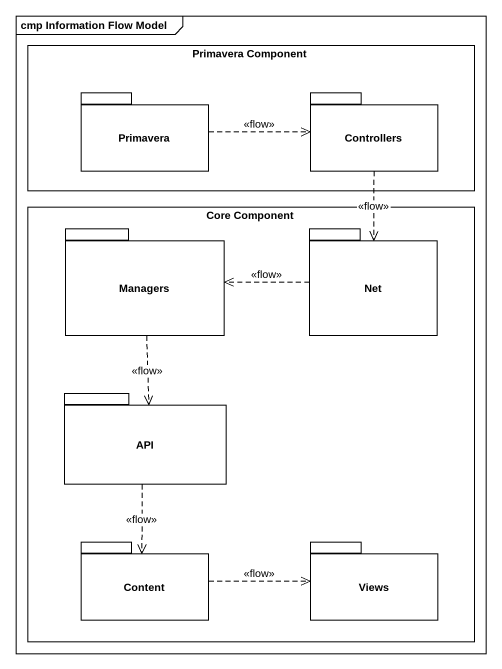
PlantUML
@startuml
mainframe cmp Information Flow Model
rectangle "Primavera Component" as Primavera_Component {
  package Primavera {
  }
  package Controllers {
  }
}
rectangle "Core Component" as Core_Component {
  package Managers {
  }
  package Net {
  }
  package API {
  }
  package Content {
  }
  package Views {
  }
}
Primavera .right.> Controllers : <<flow>>
Controllers ..> Net : <<flow>>
Managers ..> API : <<flow>>
Net .left.> Managers : <<flow>>
API ..> Content : <<flow>>
Content .right.> Views : <<flow>>
@enduml
